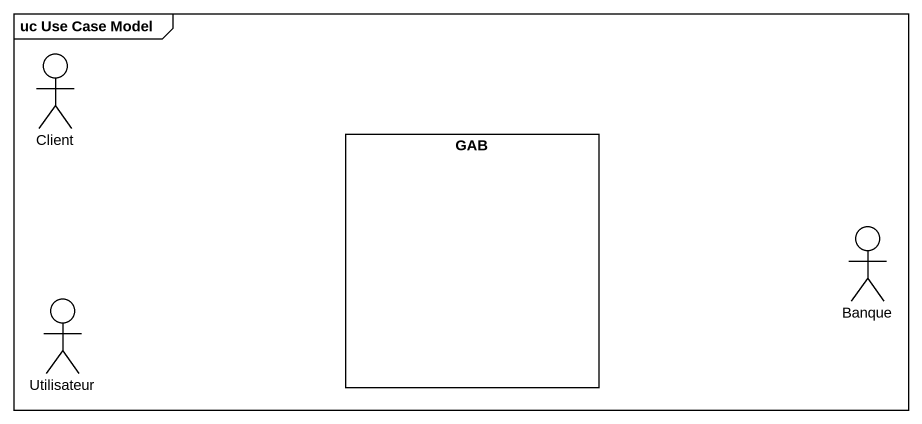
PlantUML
@startuml
mainframe uc Use Case Model
actor Client
rectangle GAB
actor Banque
actor Utilisateur
@enduml
